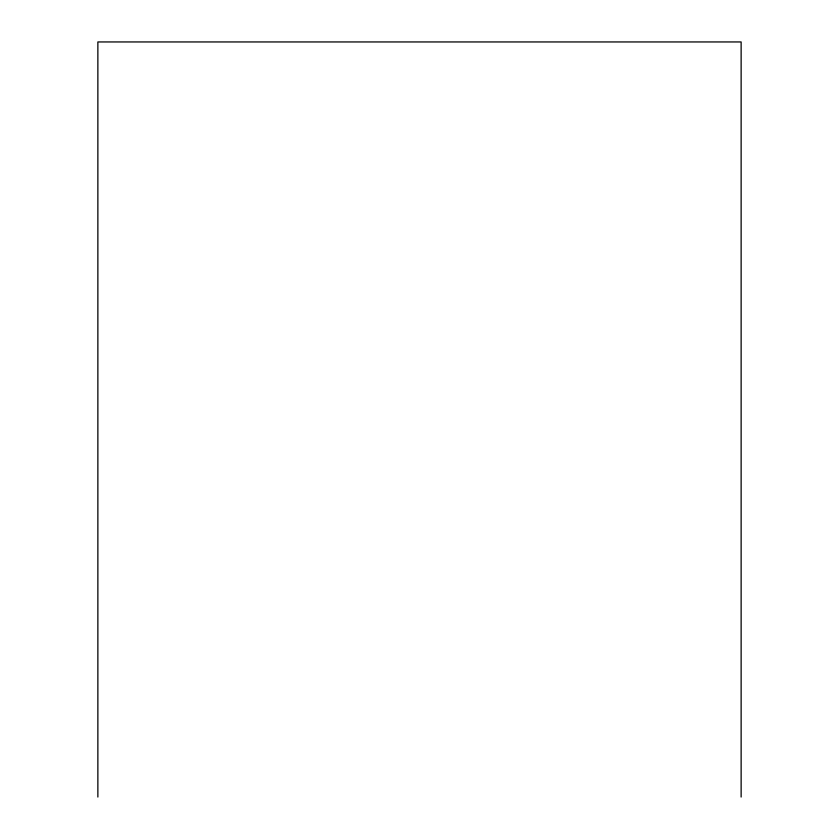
<?xml version="1.0" encoding="UTF-8"?>
<svg xmlns="http://www.w3.org/2000/svg" width="839" height="839" viewBox="0 0 839 839"><rect width="100%" height="100%" fill="white"/><g stroke="black" fill="none" stroke-linecap="round" stroke-linejoin="round"><path stroke-width="1.26" d="M741.131 797.05L741.131 41.95L97.869 41.95L97.869 797.05"/></g></svg>
